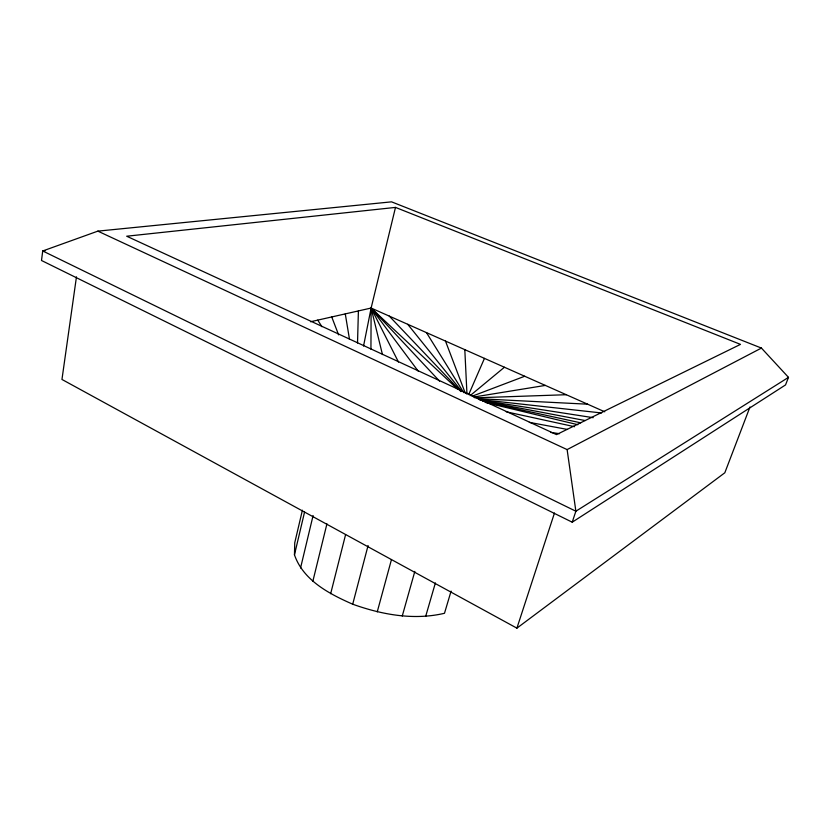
<?xml version="1.0" encoding="UTF-8"?>
<svg xmlns="http://www.w3.org/2000/svg" width="830" height="830" viewBox="0 0 830 830"><rect width="100%" height="100%" fill="white"/><g stroke="black" fill="none" stroke-linecap="round" stroke-linejoin="round"><path stroke-width="1.25" d="M370.937 349.202L371.124 308.044L395.495 207.407L740.495 344.377L556.494 434.609L126.689 236.218L395.495 207.407M451.084 591.105L444.486 613.287C413.859 620.518 381.873 614.677 352.709 604.209C329.406 593.958 303.292 580.492 294.463 554.834L294.743 542.789L302.4 510.211M357.523 342.987L358.404 310.928M76.464 276.836L61.96 379.455L516.903 628.154L724.818 472.778L749.978 406.98M363.55 346.017L371.124 308.044L604.738 411.794M294.463 554.834L304.558 512.058M300.553 567.99L313.097 515.544M312.848 581.291L326.927 523.855M330.662 593.72L345.591 534.634M352.709 604.209L368.074 545.538M377.245 611.876L391.48 559.513M402.249 616.047L414.824 571.413M425.655 616.441L435.387 582.93M516.903 628.154L554.482 513.023M572.212 522.195L575.875 511.218L567.118 449.601L97.857 231.134L42.724 250.971L41.5 260.485L572.212 522.195L785.533 384.923L788.5 377.36L761.432 348.071L391.553 201.846L97.857 231.134M468.68 394.613L484.461 358.373M470.091 395.682L504.422 367.244M788.5 377.36L575.875 511.218L42.724 250.971L45.297 250.681M567.118 449.601L761.432 348.071M471.948 396.294L524.705 376.249M310.534 321.75L371.124 308.044L457.735 389.291M473.453 397.093L545.331 385.411M474.874 397.85L566.299 394.717M477.406 398.639L587.619 404.189M478.682 399.386L601.615 412.967M550.581 432.399L559.513 433.685M479.885 400.091L593.17 417.677M529.353 422.366L567.513 429.452M482.386 401.014L585.223 420.551M484.813 401.959L580.71 422.833M506.238 411.805L574.567 426.703M486.017 402.654L577.825 424.711M389.28 316.106L460.961 391.594M439.589 381.178L371.124 308.044L382.454 354.566M407.727 324.302L461.532 391.138M418.175 371.103L371.124 308.044L398.473 362.046M317.755 320.121L321.905 326.698M426.454 332.612L463.763 392.663M331.741 316.956L338.609 334.874M445.482 341.068L465.35 393.368M345.28 313.896L349.503 339.387M464.81 349.648L466.968 394.292"/></g></svg>
